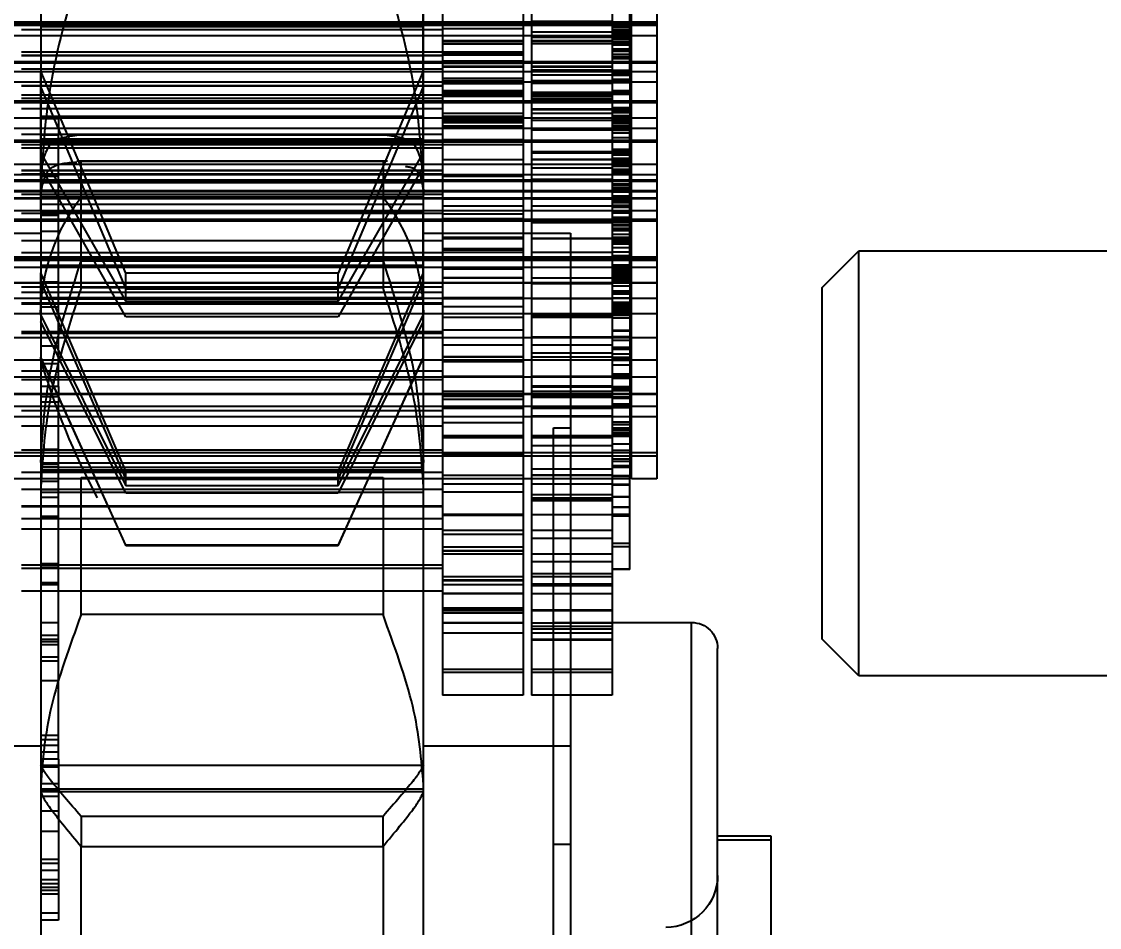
# Model space of a CAD drawing. Header units: metres. Extents: x 0 to 63075, y 0 to 44550.
# Drawn here: x 40374.42 to 40394.72, y 16351.05 to 16368.1 of the extents above; entities that cross this region are included whole.
import ezdxf

# ---------------------------------------------------------------- set-up
doc = ezdxf.new("R2010")
doc.units = ezdxf.units.M
doc.header["$LTSCALE"] = 75
doc.linetypes.add('HIDDEN2', pattern=[4.7625, 3.175, -1.5875])
doc.layers.add('SDM', color=7, linetype='Continuous')
doc.layers.add('ST1', color=7, linetype='HIDDEN2')
doc.styles.add('ROMANS', font='ROMANS.SHX')
doc.dimstyles.new('75___1-75', dxfattribs={"dimscale": 75, "dimtxt": 2.5, "dimasz": 2, "dimexe": 1.5, "dimexo": 1, "dimgap": 0.5, "dimtad": 1, "dimdec": 0, "dimzin": 12, "dimtxsty": 'ROMANS', "dimcen": 0, "dimclrd": 256, "dimclre": 256, "dimclrt": 3, "dimazin": 3, "dimtfac": 1, "dimtdec": 0, "dimtmove": 0, "dimatfit": 0, "dimfxl": 1, "dimlwd": -1, "dimlwe": -1, "dimarcsym": 0})

# ---------------------------------------------------------------- blocks, each defined once
blk = doc.blocks.new('*D33')
at = {"layer": 'Defpoints', "color": 0, "transparency": 16777216}
for p in [(40258.386, 16728.439), (42591.048, 16728.439), (40410.623, 16285.374)]:
    blk.add_point(p, dxfattribs=at)
at = {"layer": 'SDM', "transparency": 16777216}
for p, q in [((42591.048, 16878.439), (42591.048, 17585.582)), ((40333.386, 16728.439), (42703.548, 16728.439)), ((42591.048, 16285.374), (42591.048, 16728.439)), ((40485.623, 16285.374), (42703.548, 16285.374)), ((42591.048, 16135.374), (42591.048, 15985.374))]:
    blk.add_line(p, q, dxfattribs=at)
for points in [[(42566.048, 16878.439), (42616.048, 16878.439), (42591.048, 16728.439)], [(42566.048, 16135.374), (42616.048, 16135.374), (42591.048, 16285.374)]]:
    blk.add_solid(points, dxfattribs=at)
at = {"layer": 'SDM', "color": 3, "transparency": 16777216, "insert": (42459.798, 17307.01), "char_height": 187.5, "attachment_point": 5, "rotation": 90, "style": 'ROMANS'}
blk.add_mtext('443', dxfattribs=at)
blk = doc.blocks.new('A$Cb88ac2a3')
at = {"layer": 'ST1'}
for p, q in [((77.515, 1434.427), (77.515, 1426.601)), ((79.035, 1434.427), (79.035, 1426.601)), ((75.843, 1430.542), (75.843, 1426.601)), ((77.363, 1430.542), (77.363, 1426.601)), ((79.395, 1424.71), (79.395, 1429.277)), ((86.605, 1429.277), (86.605, 1424.71)), ((75, 1428.451), (75, 1427.16)), ((75.474, 1424.761), (75.474, 1428.451)), ((75.511, 1426.964), (75.511, 1428.347)), ((79.4, 1427.033), (79.4, 1428.186)), ((86.6, 1428.186), (86.6, 1427.033)), ((75, 1427.953), (75.474, 1427.953)), ((75.474, 1427.931), (75, 1427.931)), ((75.474, 1427.898), (75, 1427.898)), ((75.511, 1427.953), (77.363, 1427.953)), ((77.363, 1427.931), (75.511, 1427.931)), ((77.363, 1427.898), (75.511, 1427.898)), ((75.511, 1427.852), (75.843, 1427.852)), ((75.511, 1427.847), (75.843, 1427.847)), ((75.843, 1427.966), (77.363, 1427.966)), ((75.843, 1427.953), (90.342, 1427.953)), ((90.342, 1427.931), (75.843, 1427.931)), ((75.843, 1427.918), (77.363, 1427.918)), ((90.342, 1427.898), (75.843, 1427.898)), ((77.515, 1427.953), (79.035, 1427.953)), ((79.035, 1427.931), (77.515, 1427.931)), ((77.515, 1427.922), (79.035, 1427.922)), ((79.035, 1427.898), (77.515, 1427.898)), ((79.035, 1427.953), (86.965, 1427.953)), ((86.965, 1427.931), (79.035, 1427.931)), ((86.965, 1427.898), (79.035, 1427.898)), ((79.4, 1427.883), (86.6, 1427.883)), ((86.6, 1427.876), (79.4, 1427.876)), ((75, 1427.696), (75.474, 1427.696)), ((75.511, 1427.806), (75.843, 1427.806)), ((75.511, 1427.771), (75.843, 1427.771)), ((75.511, 1427.748), (75.843, 1427.748)), ((75.511, 1427.742), (75.843, 1427.742)), ((75.511, 1427.737), (75.843, 1427.737)), ((75.511, 1427.733), (75.843, 1427.733)), ((75.511, 1427.731), (75.843, 1427.731)), ((75.511, 1427.696), (75.843, 1427.696)), ((75.511, 1427.696), (77.363, 1427.696)), ((75.511, 1427.675), (75.843, 1427.675)), ((75.511, 1427.647), (75.843, 1427.647)), ((75.843, 1427.767), (77.363, 1427.767)), ((75.843, 1427.696), (90.342, 1427.696)), ((77.363, 1427.672), (75.843, 1427.672)), ((77.515, 1427.827), (79.035, 1427.827)), ((77.515, 1427.696), (79.035, 1427.696)), ((86.965, 1427.818), (79.035, 1427.818)), ((79.035, 1427.696), (86.965, 1427.696)), ((75.474, 1427.58), (75.843, 1427.58)), ((75.843, 1427.562), (75.474, 1427.562)), ((75.843, 1427.529), (75.474, 1427.529)), ((75.511, 1427.624), (75.843, 1427.624)), ((75.511, 1427.525), (75.843, 1427.525)), ((75.511, 1427.45), (75.843, 1427.45)), ((75.511, 1427.449), (75.843, 1427.449)), ((75.843, 1427.445), (75.511, 1427.445)), ((77.363, 1427.612), (75.843, 1427.612)), ((77.363, 1427.598), (75.843, 1427.598)), ((75.843, 1427.591), (77.363, 1427.591)), ((77.363, 1427.551), (75.843, 1427.551)), ((75.843, 1427.547), (77.363, 1427.547)), ((79.035, 1427.612), (77.515, 1427.612)), ((77.515, 1427.595), (79.035, 1427.595)), ((77.515, 1427.591), (79.035, 1427.591)), ((79.035, 1427.551), (77.515, 1427.551)), ((77.515, 1427.543), (79.035, 1427.543)), ((75.511, 1427.404), (75.843, 1427.404)), ((75.511, 1427.349), (75.843, 1427.349)), ((75.511, 1427.303), (75.843, 1427.303)), ((75.843, 1427.271), (75.511, 1427.271)), ((77.515, 1427.391), (79.035, 1427.391)), ((77.515, 1427.363), (79.035, 1427.363)), ((77.515, 1427.354), (79.035, 1427.354)), ((77.515, 1427.331), (79.035, 1427.331)), ((77.515, 1427.223), (79.035, 1427.223)), ((86.965, 1427.396), (79.035, 1427.396)), ((79.035, 1427.325), (86.965, 1427.325)), ((79.035, 1427.323), (86.965, 1427.323)), ((75, 1427.211), (75.474, 1427.211)), ((75.474, 1427.188), (75, 1427.188)), ((75, 1427.16), (75, 1424.761)), ((75.474, 1427.026), (75, 1427.026)), ((75.474, 1427.193), (75.843, 1427.193)), ((75.511, 1427.211), (77.363, 1427.211)), ((77.363, 1427.188), (75.511, 1427.188)), ((75.843, 1427.05), (75.511, 1427.05)), ((75.511, 1427.047), (75.843, 1427.047)), ((77.363, 1427.026), (75.511, 1427.026)), ((75.511, 1427.025), (75.843, 1427.025)), ((75.843, 1427.211), (90.342, 1427.211)), ((90.342, 1427.188), (75.843, 1427.188)), ((77.363, 1427.127), (75.843, 1427.127)), ((77.363, 1427.125), (75.843, 1427.125)), ((75.843, 1427.11), (77.363, 1427.11)), ((75.843, 1427.05), (77.363, 1427.05)), ((90.342, 1427.026), (75.843, 1427.026)), ((77.515, 1427.211), (79.035, 1427.211)), ((79.035, 1427.188), (77.515, 1427.188)), ((77.515, 1427.176), (79.035, 1427.176)), ((79.035, 1427.127), (77.515, 1427.127)), ((79.035, 1427.125), (77.515, 1427.125)), ((77.515, 1427.11), (79.035, 1427.11)), ((79.035, 1427.026), (77.515, 1427.026)), ((79.035, 1427.211), (86.965, 1427.211)), ((86.965, 1427.188), (79.035, 1427.188)), ((86.965, 1427.076), (79.035, 1427.076)), ((86.965, 1427.026), (79.035, 1427.026)), ((79.4, 1427.033), (81, 1423.232)), ((79.4, 1425.491), (79.4, 1427.033)), ((85, 1423.232), (86.6, 1427.033)), ((86.6, 1425.491), (86.6, 1427.033)), ((75, 1426.824), (75.474, 1426.824)), ((75.474, 1426.837), (75.843, 1426.837)), ((75.843, 1426.819), (75.474, 1426.819)), ((75.511, 1426.995), (75.843, 1426.995)), ((75.843, 1426.988), (75.511, 1426.988)), ((75.511, 1426.984), (75.843, 1426.984)), ((75.511, 1426.98), (75.843, 1426.98)), ((75.511, 1426.964), (75.843, 1426.964)), ((75.511, 1426.964), (75.511, 1426.162)), ((75.511, 1426.954), (75.843, 1426.954)), ((75.511, 1426.874), (75.843, 1426.874)), ((75.511, 1426.87), (75.843, 1426.87)), ((75.511, 1426.824), (77.363, 1426.824)), ((75.843, 1426.955), (77.363, 1426.955)), ((75.843, 1426.852), (77.363, 1426.852)), ((75.843, 1426.848), (77.363, 1426.848)), ((75.843, 1426.824), (90.342, 1426.824)), ((77.515, 1426.895), (79.035, 1426.895)), ((79.035, 1426.856), (77.515, 1426.856)), ((77.515, 1426.848), (79.035, 1426.848)), ((77.515, 1426.824), (79.035, 1426.824)), ((79.035, 1426.824), (86.965, 1426.824)), ((75.843, 1426.657), (75.474, 1426.657)), ((75.843, 1426.668), (75.511, 1426.668)), ((75.511, 1426.662), (75.843, 1426.662)), ((75.511, 1426.628), (75.843, 1426.628)), ((75.843, 1426.801), (77.363, 1426.801)), ((75.843, 1426.631), (77.363, 1426.631)), ((77.515, 1426.804), (79.035, 1426.804)), ((79.035, 1426.8), (77.515, 1426.8)), ((79.035, 1426.67), (77.515, 1426.67)), ((77.515, 1426.651), (79.035, 1426.651)), ((79.035, 1426.64), (77.515, 1426.64)), ((77.515, 1426.631), (79.035, 1426.631)), ((77.515, 1426.621), (79.035, 1426.621)), ((86.965, 1426.766), (79.035, 1426.766)), ((86.965, 1426.754), (79.035, 1426.754)), ((81, 1422.929), (79.4, 1426.728)), ((86.6, 1426.728), (85, 1422.929)), ((75, 1426.468), (75.474, 1426.468)), ((75.474, 1426.446), (75, 1426.446)), ((75.511, 1426.593), (75.843, 1426.593)), ((75.511, 1426.468), (77.363, 1426.468)), ((77.363, 1426.446), (75.511, 1426.446)), ((75.843, 1426.601), (75.843, 1420.686)), ((75.843, 1426.601), (77.363, 1426.601)), ((75.843, 1426.563), (77.363, 1426.563)), ((75.843, 1426.519), (77.363, 1426.519)), ((75.843, 1426.519), (77.363, 1426.519)), ((75.843, 1426.481), (77.363, 1426.481)), ((75.843, 1426.468), (90.342, 1426.468)), ((90.342, 1426.446), (75.843, 1426.446)), ((77.363, 1426.601), (77.363, 1420.686)), ((77.515, 1426.601), (77.515, 1423.663)), ((77.515, 1426.601), (79.035, 1426.601)), ((77.515, 1426.563), (79.035, 1426.563)), ((77.515, 1426.559), (79.035, 1426.559)), ((77.515, 1426.468), (79.035, 1426.468)), ((79.035, 1426.446), (77.515, 1426.446)), ((79.035, 1426.601), (79.035, 1423.663)), ((79.035, 1426.581), (86.965, 1426.581)), ((86.965, 1426.524), (79.035, 1426.524)), ((79.035, 1426.468), (86.965, 1426.468)), ((79.035, 1426.453), (86.965, 1426.453)), ((86.965, 1426.446), (79.035, 1426.446)), ((79.4, 1426.431), (86.6, 1426.431)), ((75.474, 1426.321), (75.843, 1426.321)), ((75.843, 1426.35), (75.511, 1426.35)), ((75.511, 1426.321), (75.843, 1426.321)), ((75.511, 1426.286), (75.843, 1426.286)), ((75.511, 1426.263), (75.843, 1426.263)), ((75.511, 1426.252), (75.843, 1426.252)), ((75.511, 1426.248), (75.843, 1426.248)), ((75.511, 1426.246), (75.843, 1426.246)), ((75.843, 1426.32), (77.363, 1426.32)), ((75.843, 1426.307), (77.363, 1426.307)), ((75.843, 1426.237), (77.363, 1426.237)), ((77.515, 1426.237), (79.035, 1426.237)), ((86.965, 1426.333), (79.035, 1426.333)), ((75.474, 1426.153), (75, 1426.153)), ((75.474, 1426.095), (75.843, 1426.095)), ((75.843, 1426.077), (75.474, 1426.077)), ((75.511, 1426.193), (75.843, 1426.193)), ((75.511, 1426.182), (75.843, 1426.182)), ((75.511, 1426.168), (75.843, 1426.168)), ((75.511, 1423.218), (75.511, 1426.168)), ((75.511, 1426.162), (75.843, 1426.162)), ((77.363, 1426.153), (75.511, 1426.153)), ((75.511, 1426.139), (75.843, 1426.139)), ((75.511, 1426.108), (75.843, 1426.108)), ((75.511, 1426.103), (75.843, 1426.103)), ((75.511, 1426.04), (75.843, 1426.04)), ((90.342, 1426.153), (75.843, 1426.153)), ((77.363, 1426.113), (75.843, 1426.113)), ((75.843, 1426.106), (77.363, 1426.106)), ((77.515, 1426.178), (79.035, 1426.178)), ((79.035, 1426.153), (77.515, 1426.153)), ((77.515, 1426.11), (79.035, 1426.11)), ((77.515, 1426.106), (79.035, 1426.106)), ((77.515, 1426.083), (79.035, 1426.083)), ((77.515, 1426.058), (79.035, 1426.058)), ((86.965, 1426.153), (79.035, 1426.153)), ((79.4, 1426.18), (86.6, 1426.18)), ((86.27, 1426.134), (86.605, 1426.134)), ((86.27, 1426.134), (86.27, 1425.827)), ((75, 1425.952), (75.474, 1425.952)), ((75.511, 1425.998), (75.843, 1425.998)), ((75.511, 1425.989), (75.843, 1425.989)), ((75.843, 1425.96), (75.511, 1425.96)), ((75.511, 1425.952), (75.843, 1425.952)), ((75.511, 1425.952), (77.363, 1425.952)), ((75.511, 1425.931), (75.843, 1425.931)), ((75.511, 1425.919), (75.843, 1425.919)), ((75.511, 1425.864), (75.843, 1425.864)), ((75.843, 1425.952), (90.342, 1425.952)), ((77.363, 1425.928), (75.843, 1425.928)), ((77.515, 1426), (79.035, 1426)), ((77.515, 1425.994), (79.035, 1425.994)), ((77.515, 1425.952), (79.035, 1425.952)), ((79.035, 1425.952), (86.965, 1425.952)), ((79.035, 1425.838), (86.965, 1425.838)), ((80.157, 1425.831), (85.843, 1425.831)), ((86.27, 1425.827), (86.605, 1425.827)), ((86.27, 1425.051), (86.27, 1425.827)), ((75, 1425.726), (75.474, 1425.726)), ((75.474, 1425.703), (75, 1425.703)), ((75.843, 1425.784), (75.474, 1425.784)), ((75.511, 1425.726), (77.363, 1425.726)), ((75.511, 1425.706), (75.843, 1425.706)), ((75.511, 1425.705), (75.843, 1425.705)), ((77.363, 1425.703), (75.511, 1425.703)), ((75.843, 1425.726), (90.342, 1425.726)), ((90.342, 1425.703), (75.843, 1425.703)), ((77.515, 1425.738), (79.035, 1425.738)), ((77.515, 1425.726), (79.035, 1425.726)), ((79.035, 1425.703), (77.515, 1425.703)), ((77.515, 1425.646), (79.035, 1425.646)), ((79.035, 1425.726), (86.965, 1425.726)), ((86.965, 1425.703), (79.035, 1425.703)), ((86.965, 1425.652), (79.035, 1425.652)), ((86.6, 1425.76), (79.4, 1425.76)), ((86.6, 1425.688), (79.4, 1425.688)), ((75.474, 1425.449), (75.843, 1425.449)), ((75.843, 1425.565), (75.511, 1425.565)), ((75.511, 1425.559), (75.843, 1425.559)), ((75.511, 1425.531), (75.843, 1425.531)), ((75.843, 1425.527), (75.511, 1425.527)), ((75.511, 1425.51), (75.843, 1425.51)), ((75.511, 1425.469), (75.843, 1425.469)), ((75.843, 1425.514), (77.363, 1425.514)), ((75.843, 1425.487), (77.363, 1425.487)), ((86.965, 1425.591), (79.035, 1425.591)), ((79.035, 1425.581), (86.965, 1425.581)), ((81, 1422.697), (79.4, 1425.491)), ((79.4, 1425.491), (79.4, 1424.391)), ((86.6, 1425.491), (85, 1422.697)), ((86.6, 1424.391), (86.6, 1425.491)), ((75.474, 1425.281), (75, 1425.281)), ((75.474, 1425.352), (75.843, 1425.352)), ((75.843, 1425.334), (75.474, 1425.334)), ((75.511, 1425.389), (75.843, 1425.389)), ((75.511, 1425.302), (75.843, 1425.302)), ((75.511, 1425.297), (75.843, 1425.297)), ((75.511, 1425.281), (75.843, 1425.281)), ((77.363, 1425.281), (75.511, 1425.281)), ((75.511, 1425.276), (75.843, 1425.276)), ((75.843, 1425.244), (75.511, 1425.244)), ((75.511, 1425.242), (75.843, 1425.242)), ((75.843, 1425.367), (77.363, 1425.367)), ((75.843, 1425.365), (77.363, 1425.365)), ((75.843, 1425.363), (77.363, 1425.363)), ((90.342, 1425.281), (75.843, 1425.281)), ((75.843, 1425.21), (77.363, 1425.21)), ((79.035, 1425.371), (77.515, 1425.371)), ((77.515, 1425.365), (79.035, 1425.365)), ((77.515, 1425.363), (79.035, 1425.363)), ((79.035, 1425.281), (77.515, 1425.281)), ((86.965, 1425.281), (79.035, 1425.281)), ((79.4, 1425.233), (81, 1422.41)), ((85.927, 1425.344), (80.073, 1425.344)), ((80.157, 1425.34), (80.157, 1422.955)), ((85.843, 1425.34), (80.157, 1425.34)), ((85, 1422.41), (86.6, 1425.233)), ((85.843, 1422.955), (85.843, 1425.34)), ((75, 1425.08), (75.474, 1425.08)), ((75.474, 1425.152), (75.843, 1425.152)), ((75.474, 1425.13), (75.843, 1425.13)), ((75.843, 1425.183), (75.511, 1425.183)), ((75.511, 1425.181), (75.843, 1425.181)), ((75.511, 1425.125), (75.843, 1425.125)), ((75.511, 1425.108), (75.843, 1425.108)), ((75.511, 1425.08), (77.363, 1425.08)), ((75.843, 1425.08), (90.342, 1425.08)), ((75.843, 1424.996), (77.363, 1424.996)), ((77.515, 1425.08), (79.035, 1425.08)), ((79.035, 1425.056), (77.515, 1425.056)), ((86.965, 1425.167), (79.035, 1425.167)), ((86.965, 1425.165), (79.035, 1425.165)), ((79.035, 1425.096), (86.965, 1425.096)), ((79.035, 1425.08), (86.965, 1425.08)), ((86.605, 1425.085), (79.395, 1425.085)), ((86.27, 1422.856), (86.27, 1425.051)), ((86.27, 1425.051), (86.605, 1425.051)), ((75, 1424.983), (75.474, 1424.983)), ((75.474, 1424.961), (75, 1424.961)), ((75, 1424.783), (75.474, 1424.783)), ((75.843, 1424.912), (75.474, 1424.912)), ((75.511, 1424.983), (77.363, 1424.983)), ((77.363, 1424.961), (75.511, 1424.961)), ((75.511, 1424.883), (75.843, 1424.883)), ((75.511, 1424.836), (75.843, 1424.836)), ((75.511, 1424.801), (75.843, 1424.801)), ((75.511, 1424.783), (77.363, 1424.783)), ((75.843, 1424.983), (90.342, 1424.983)), ((90.342, 1424.961), (75.843, 1424.961)), ((75.843, 1424.783), (90.342, 1424.783)), ((77.515, 1424.983), (79.035, 1424.983)), ((79.035, 1424.961), (77.515, 1424.961)), ((77.515, 1424.783), (79.035, 1424.783)), ((79.035, 1424.983), (86.965, 1424.983)), ((86.965, 1424.961), (79.035, 1424.961)), ((79.035, 1424.783), (86.965, 1424.783)), ((79.395, 1424.928), (86.605, 1424.928)), ((79.395, 1424.71), (79.395, 1424.813)), ((79.395, 1424.813), (79.395, 1424.71)), ((86.27, 1424.785), (86.605, 1424.785)), ((86.605, 1424.813), (86.605, 1424.71)), ((86.605, 1424.71), (86.605, 1424.813)), ((75, 1424.761), (75, 1424.639)), ((75, 1424.761), (75.474, 1424.761)), ((75.474, 1424.651), (75, 1424.651)), ((75, 1424.639), (75, 1423.347)), ((75.474, 1424.639), (75, 1424.639)), ((75.474, 1424.639), (75.474, 1424.761)), ((75.474, 1420.949), (75.474, 1424.639)), ((75.474, 1424.61), (75.843, 1424.61)), ((75.843, 1424.592), (75.474, 1424.592)), ((75.511, 1424.778), (75.843, 1424.778)), ((75.511, 1424.767), (75.843, 1424.767)), ((75.511, 1424.761), (77.363, 1424.761)), ((75.511, 1424.761), (75.843, 1424.761)), ((75.511, 1424.757), (75.843, 1424.757)), ((75.511, 1424.754), (75.843, 1424.754)), ((75.511, 1424.677), (75.843, 1424.677)), ((75.511, 1424.654), (75.843, 1424.654)), ((77.363, 1424.651), (75.511, 1424.651)), ((77.363, 1424.639), (75.511, 1424.639)), ((75.843, 1424.606), (75.511, 1424.606)), ((75.843, 1424.774), (77.363, 1424.774)), ((75.843, 1424.761), (90.342, 1424.761)), ((90.342, 1424.651), (75.843, 1424.651)), ((90.342, 1424.639), (75.843, 1424.639)), ((77.363, 1424.628), (75.843, 1424.628)), ((75.843, 1424.621), (77.363, 1424.621)), ((77.515, 1424.761), (79.035, 1424.761)), ((79.035, 1424.651), (77.515, 1424.651)), ((79.035, 1424.639), (77.515, 1424.639)), ((77.515, 1424.625), (79.035, 1424.625)), ((77.515, 1424.621), (79.035, 1424.621)), ((79.035, 1424.761), (86.965, 1424.761)), ((79.035, 1424.709), (86.965, 1424.709)), ((86.965, 1424.651), (79.035, 1424.651)), ((86.965, 1424.639), (79.035, 1424.639)), ((86.605, 1424.71), (79.395, 1424.71)), ((79.395, 1419.198), (79.395, 1424.703)), ((86.605, 1424.665), (79.395, 1424.665)), ((85.843, 1424.66), (80.157, 1424.66)), ((86.605, 1424.703), (86.605, 1419.198)), ((75.474, 1424.409), (75, 1424.409)), ((75.474, 1424.577), (75.843, 1424.577)), ((75.511, 1424.555), (75.843, 1424.555)), ((75.511, 1424.504), (75.843, 1424.504)), ((75.843, 1424.475), (75.511, 1424.475)), ((77.363, 1424.409), (75.511, 1424.409)), ((75.511, 1424.379), (75.843, 1424.379)), ((75.843, 1424.493), (77.363, 1424.493)), ((90.342, 1424.409), (75.843, 1424.409)), ((77.515, 1424.493), (79.035, 1424.493)), ((79.035, 1424.409), (77.515, 1424.409)), ((86.965, 1424.409), (79.035, 1424.409)), ((79.395, 1424.522), (86.605, 1424.522)), ((79.4, 1424.391), (86.6, 1424.391)), ((79.4, 1423.234), (79.4, 1424.391)), ((86.6, 1424.391), (86.6, 1423.234)), ((75, 1424.241), (75.474, 1424.241)), ((75.474, 1424.218), (75, 1424.218)), ((75, 1424.208), (75.474, 1424.208)), ((75.843, 1424.282), (75.474, 1424.282)), ((75.843, 1424.27), (75.474, 1424.27)), ((75.511, 1424.358), (75.843, 1424.358)), ((75.511, 1424.253), (75.843, 1424.253)), ((75.511, 1424.245), (75.843, 1424.245)), ((75.511, 1424.241), (77.363, 1424.241)), ((77.363, 1424.218), (75.511, 1424.218)), ((75.511, 1424.208), (75.843, 1424.208)), ((75.511, 1424.208), (77.363, 1424.208)), ((75.511, 1424.202), (75.843, 1424.202)), ((75.511, 1424.187), (75.843, 1424.187)), ((75.511, 1424.177), (75.843, 1424.177)), ((75.843, 1424.241), (90.342, 1424.241)), ((90.342, 1424.218), (75.843, 1424.218)), ((75.843, 1424.208), (90.342, 1424.208)), ((77.363, 1424.183), (75.843, 1424.183)), ((77.515, 1424.338), (79.035, 1424.338)), ((77.515, 1424.253), (79.035, 1424.253)), ((77.515, 1424.241), (79.035, 1424.241)), ((79.035, 1424.218), (77.515, 1424.218)), ((77.515, 1424.208), (79.035, 1424.208)), ((79.035, 1424.353), (86.965, 1424.353)), ((79.035, 1424.241), (86.965, 1424.241)), ((86.965, 1424.218), (79.035, 1424.218)), ((79.035, 1424.208), (86.965, 1424.208)), ((79.4, 1424.223), (86.6, 1424.223)), ((86.27, 1424.319), (86.605, 1424.319)), ((75.843, 1424.04), (75.474, 1424.04)), ((75.511, 1424.137), (75.843, 1424.137)), ((75.511, 1424.124), (75.843, 1424.124)), ((75.843, 1424.08), (75.511, 1424.08)), ((75.511, 1424.025), (75.843, 1424.025)), ((76.625, 1423.984), (76.625, 1394.546)), ((79.395, 1423.984), (76.625, 1423.984)), ((86.27, 1424.012), (86.605, 1424.012)), ((89.375, 1423.984), (86.605, 1423.984)), ((75.474, 1423.867), (75.843, 1423.867)), ((75.843, 1423.849), (75.474, 1423.849)), ((75.511, 1423.961), (75.843, 1423.961)), ((75.511, 1423.904), (75.843, 1423.904)), ((75.511, 1423.88), (75.843, 1423.88)), ((75.511, 1423.815), (75.843, 1423.815)), ((75.843, 1423.783), (75.511, 1423.783)), ((75.843, 1423.882), (77.363, 1423.882)), ((75.843, 1423.878), (77.363, 1423.878)), ((77.515, 1423.902), (79.035, 1423.902)), ((79.035, 1423.886), (77.515, 1423.886)), ((77.515, 1423.878), (79.035, 1423.878)), ((79.035, 1423.837), (86.965, 1423.837)), ((71.194, 1423.65), (41.885, 1423.65)), ((71.194, 1418.518), (71.194, 1423.65)), ((71.885, 1422.959), (71.194, 1423.65)), ((75.474, 1423.705), (75.843, 1423.705)), ((75.511, 1423.623), (75.843, 1423.623)), ((75.843, 1423.621), (77.363, 1423.621)), ((77.515, 1423.689), (79.035, 1423.689)), ((77.515, 1423.663), (79.035, 1423.663)), ((77.515, 1423.663), (77.515, 1420.686)), ((77.515, 1423.621), (79.035, 1423.621)), ((79.035, 1423.663), (79.035, 1420.686)), ((79.035, 1423.611), (86.965, 1423.611)), ((75.474, 1423.537), (75, 1423.537)), ((75, 1423.498), (75.474, 1423.498)), ((75.474, 1423.476), (75, 1423.476)), ((75.511, 1423.558), (75.843, 1423.558)), ((75.511, 1423.537), (75.843, 1423.537)), ((77.363, 1423.537), (75.511, 1423.537)), ((75.511, 1423.498), (77.363, 1423.498)), ((77.363, 1423.476), (75.511, 1423.476)), ((75.511, 1423.381), (75.843, 1423.381)), ((90.342, 1423.537), (75.843, 1423.537)), ((75.843, 1423.511), (77.363, 1423.511)), ((75.843, 1423.498), (90.342, 1423.498)), ((90.342, 1423.476), (75.843, 1423.476)), ((75.843, 1423.466), (77.363, 1423.466)), ((79.035, 1423.537), (77.515, 1423.537)), ((77.515, 1423.498), (79.035, 1423.498)), ((79.035, 1423.476), (77.515, 1423.476)), ((86.965, 1423.537), (79.035, 1423.537)), ((79.035, 1423.498), (86.965, 1423.498)), ((86.965, 1423.476), (79.035, 1423.476)), ((79.4, 1423.485), (86.6, 1423.485)), ((79.4, 1423.372), (86.6, 1423.372)), ((85.843, 1423.465), (80.157, 1423.465)), ((75, 1423.347), (75, 1420.949)), ((75, 1423.336), (75.474, 1423.336)), ((75.843, 1423.168), (75.474, 1423.168)), ((75.511, 1423.351), (75.843, 1423.351)), ((75.511, 1423.336), (77.363, 1423.336)), ((75.511, 1423.316), (75.843, 1423.316)), ((75.511, 1423.282), (75.843, 1423.282)), ((75.511, 1423.276), (75.843, 1423.276)), ((75.511, 1423.241), (75.843, 1423.241)), ((75.511, 1423.241), (75.843, 1423.241)), ((75.511, 1423.218), (75.843, 1423.218)), ((75.511, 1423.218), (75.511, 1419.405)), ((75.511, 1423.214), (75.843, 1423.214)), ((75.511, 1423.192), (75.843, 1423.192)), ((75.843, 1423.336), (90.342, 1423.336)), ((77.515, 1423.336), (79.035, 1423.336)), ((79.035, 1423.311), (77.515, 1423.311)), ((79.035, 1423.336), (86.965, 1423.336)), ((79.4, 1423.234), (81, 1419.506)), ((79.4, 1422.439), (79.4, 1423.234)), ((81, 1423.232), (85, 1423.232)), ((81, 1422.697), (81, 1423.232)), ((85, 1419.506), (86.6, 1423.234)), ((85, 1422.697), (85, 1423.232)), ((86.27, 1423.356), (86.605, 1423.356)), ((86.6, 1422.439), (86.6, 1423.234)), ((71.885, 1418.713), (71.885, 1422.959)), ((75.474, 1423.052), (75, 1423.052)), ((75.474, 1423.05), (75, 1423.05)), ((75.474, 1423.125), (75.843, 1423.125)), ((75.843, 1423.107), (75.474, 1423.107)), ((75.511, 1423.143), (75.843, 1423.143)), ((75.511, 1423.139), (75.843, 1423.139)), ((75.511, 1423.07), (75.843, 1423.07)), ((77.363, 1423.052), (75.511, 1423.052)), ((77.363, 1423.05), (75.511, 1423.05)), ((75.843, 1422.99), (75.511, 1422.99)), ((77.363, 1423.143), (75.843, 1423.143)), ((75.843, 1423.136), (77.363, 1423.136)), ((90.342, 1423.052), (75.843, 1423.052)), ((90.342, 1423.05), (75.843, 1423.05)), ((75.843, 1423.03), (77.363, 1423.03)), ((77.515, 1423.14), (79.035, 1423.14)), ((77.515, 1423.136), (79.035, 1423.136)), ((79.035, 1423.052), (77.515, 1423.052)), ((79.035, 1423.05), (77.515, 1423.05)), ((86.965, 1423.052), (79.035, 1423.052)), ((86.965, 1423.05), (79.035, 1423.05)), ((79.035, 1422.965), (86.965, 1422.965)), ((81, 1419.347), (79.4, 1423.067)), ((86.6, 1423.067), (85, 1419.347)), ((86.27, 1423.061), (86.605, 1423.061)), ((75, 1422.756), (75.474, 1422.756)), ((75.474, 1422.832), (75.843, 1422.832)), ((75.511, 1422.894), (75.843, 1422.894)), ((75.843, 1422.861), (75.511, 1422.861)), ((75.511, 1422.76), (75.843, 1422.76)), ((75.511, 1422.756), (77.363, 1422.756)), ((75.843, 1422.756), (90.342, 1422.756)), ((77.515, 1422.768), (79.035, 1422.768)), ((77.515, 1422.756), (79.035, 1422.756)), ((79.035, 1422.868), (86.965, 1422.868)), ((79.035, 1422.756), (86.965, 1422.756)), ((79.4, 1422.769), (86.6, 1422.769)), ((80.157, 1422.955), (85.843, 1422.955)), ((81, 1422.929), (85, 1422.929)), ((86.27, 1422.589), (86.27, 1422.856)), ((75.843, 1422.683), (75.474, 1422.683)), ((75.843, 1422.681), (75.474, 1422.681)), ((75.511, 1422.637), (75.843, 1422.637)), ((75.511, 1422.614), (75.843, 1422.614)), ((75.843, 1422.595), (75.511, 1422.595)), ((75.511, 1422.556), (75.843, 1422.556)), ((75.843, 1422.749), (77.363, 1422.749)), ((77.515, 1422.749), (79.035, 1422.749)), ((77.515, 1422.594), (79.035, 1422.594)), ((79.035, 1422.668), (86.965, 1422.668)), ((79.035, 1422.646), (86.965, 1422.646)), ((79.4, 1422.741), (86.6, 1422.741)), ((81, 1422.697), (85, 1422.697)), ((86.27, 1422.589), (86.605, 1422.589)), ((86.27, 1421.097), (86.27, 1422.589)), ((75, 1422.463), (75.474, 1422.463)), ((75.474, 1422.382), (75.843, 1422.382)), ((75.511, 1422.54), (75.843, 1422.54)), ((75.511, 1422.514), (75.843, 1422.514)), ((75.511, 1422.509), (75.843, 1422.509)), ((75.511, 1422.501), (75.843, 1422.501)), ((75.511, 1422.463), (77.363, 1422.463)), ((75.511, 1422.461), (75.843, 1422.461)), ((75.511, 1422.449), (75.843, 1422.449)), ((75.511, 1422.442), (75.843, 1422.442)), ((75.511, 1422.436), (75.843, 1422.436)), ((75.843, 1422.463), (90.342, 1422.463)), ((77.363, 1422.439), (75.843, 1422.439)), ((75.843, 1422.397), (77.363, 1422.397)), ((75.843, 1422.393), (77.363, 1422.393)), ((77.515, 1422.463), (79.035, 1422.463)), ((79.035, 1422.401), (77.515, 1422.401)), ((77.515, 1422.393), (79.035, 1422.393)), ((79.035, 1422.463), (86.965, 1422.463)), ((81, 1419.23), (79.4, 1422.439)), ((79.4, 1421.647), (79.4, 1422.439)), ((81, 1422.41), (85, 1422.41)), ((86.6, 1422.439), (85, 1419.23)), ((75.511, 1422.151), (75.843, 1422.151)), ((75.511, 1422.145), (75.843, 1422.145)), ((77.515, 1422.158), (79.035, 1422.158)), ((79.4, 1422.32), (81, 1419.088)), ((85, 1419.088), (86.6, 1422.32)), ((86.6, 1422.32), (86.6, 1421.647)), ((75, 1422.013), (75.474, 1422.013)), ((75.474, 1421.96), (75.843, 1421.96)), ((75.511, 1422.138), (75.843, 1422.138)), ((75.843, 1422.039), (75.511, 1422.039)), ((75.511, 1422.013), (77.363, 1422.013)), ((75.843, 1422.026), (77.363, 1422.026)), ((75.843, 1422.013), (90.342, 1422.013)), ((77.515, 1422.013), (79.035, 1422.013)), ((79.035, 1422.126), (86.965, 1422.126)), ((79.035, 1422.093), (86.965, 1422.093)), ((79.035, 1422.013), (86.965, 1422.013)), ((75.511, 1421.831), (75.843, 1421.831)), ((75.511, 1421.797), (75.843, 1421.797)), ((75.511, 1421.793), (75.843, 1421.793)), ((75.511, 1421.791), (75.843, 1421.791)), ((75.843, 1421.877), (77.363, 1421.877)), ((77.515, 1421.877), (79.035, 1421.877)), ((86.27, 1421.854), (86.605, 1421.854)), ((75, 1421.591), (75.474, 1421.591)), ((75.474, 1421.64), (75.843, 1421.64)), ((75.511, 1421.707), (75.843, 1421.707)), ((75.511, 1421.637), (75.843, 1421.637)), ((75.511, 1421.614), (75.843, 1421.614)), ((75.511, 1421.591), (77.363, 1421.591)), ((75.511, 1421.587), (75.843, 1421.587)), ((75.511, 1421.585), (75.843, 1421.585)), ((75.843, 1421.722), (77.363, 1421.722)), ((77.363, 1421.658), (75.843, 1421.658)), ((75.843, 1421.651), (77.363, 1421.651)), ((75.843, 1421.591), (90.342, 1421.591)), ((77.515, 1421.655), (79.035, 1421.655)), ((77.515, 1421.651), (79.035, 1421.651)), ((77.515, 1421.591), (79.035, 1421.591)), ((79.035, 1421.567), (77.515, 1421.567)), ((79.035, 1421.591), (86.965, 1421.591)), ((79.4, 1421.647), (81, 1418.109)), ((79.4, 1421.6), (79.4, 1421.647)), ((81, 1418.101), (79.4, 1421.622)), ((85, 1418.109), (86.6, 1421.647)), ((86.6, 1421.622), (85.344, 1418.857)), ((86.6, 1421.6), (86.6, 1421.647)), ((75.843, 1421.505), (75.511, 1421.505)), ((79.035, 1421.383), (86.965, 1421.383)), ((86.27, 1421.525), (86.605, 1421.525)), ((75, 1421.271), (75.474, 1421.271)), ((75.474, 1421.33), (75.843, 1421.33)), ((75.474, 1421.318), (75.843, 1421.318)), ((75.843, 1421.283), (75.511, 1421.283)), ((75.511, 1421.271), (77.363, 1421.271)), ((75.843, 1421.251), (75.511, 1421.251)), ((75.843, 1421.286), (77.363, 1421.286)), ((75.843, 1421.271), (90.342, 1421.271)), ((77.515, 1421.283), (79.035, 1421.283)), ((77.515, 1421.271), (79.035, 1421.271)), ((79.035, 1421.271), (86.965, 1421.271)), ((79.035, 1421.221), (86.965, 1421.221)), ((75, 1420.961), (75.474, 1420.961)), ((75, 1420.949), (75, 1419.36)), ((75, 1420.949), (75.474, 1420.949)), ((75.474, 1421.088), (75.843, 1421.088)), ((75.474, 1419.36), (75.474, 1420.949)), ((75.511, 1421.065), (75.843, 1421.065)), ((75.511, 1421.055), (75.843, 1421.055)), ((75.511, 1421.016), (75.843, 1421.016)), ((75.511, 1420.961), (77.363, 1420.961)), ((75.511, 1420.949), (77.363, 1420.949)), ((77.363, 1421.107), (75.843, 1421.107)), ((77.363, 1421.088), (75.843, 1421.088)), ((75.843, 1421.005), (77.363, 1421.005)), ((75.843, 1420.961), (90.342, 1420.961)), ((75.843, 1420.949), (90.342, 1420.949)), ((77.515, 1421.005), (79.035, 1421.005)), ((77.515, 1420.961), (79.035, 1420.961)), ((77.515, 1420.949), (79.035, 1420.949)), ((79.035, 1420.961), (86.965, 1420.961)), ((79.035, 1420.949), (86.965, 1420.949)), ((86.27, 1421.097), (86.27, 1420.801)), ((86.27, 1421.097), (86.605, 1421.097)), ((75.474, 1420.897), (75.843, 1420.897)), ((75.511, 1420.87), (75.843, 1420.87)), ((75.511, 1420.765), (75.843, 1420.765)), ((75.511, 1420.756), (75.843, 1420.756)), ((75.511, 1420.746), (75.843, 1420.746)), ((75.843, 1420.912), (77.363, 1420.912)), ((75.843, 1420.908), (77.363, 1420.908)), ((75.843, 1420.907), (77.363, 1420.907)), ((75.843, 1420.887), (77.363, 1420.887)), ((79.035, 1420.916), (77.515, 1420.916)), ((77.515, 1420.908), (79.035, 1420.908)), ((77.515, 1420.85), (79.035, 1420.85)), ((86.27, 1420.901), (86.605, 1420.901)), ((86.27, 1420.801), (86.605, 1420.801)), ((86.27, 1419.909), (86.27, 1420.801)), ((75, 1420.719), (75.474, 1420.719)), ((75, 1420.528), (75.474, 1420.528)), ((75.511, 1420.719), (77.363, 1420.719)), ((75.511, 1420.693), (75.843, 1420.693)), ((75.511, 1420.528), (77.363, 1420.528)), ((75.843, 1420.719), (90.342, 1420.719)), ((75.843, 1420.708), (77.363, 1420.708)), ((75.843, 1420.695), (75.843, 1418.981)), ((77.363, 1420.695), (75.843, 1420.695)), ((75.843, 1420.686), (77.363, 1420.686)), ((75.843, 1420.541), (77.363, 1420.541)), ((75.843, 1420.528), (90.342, 1420.528)), ((77.363, 1420.686), (77.363, 1418.981)), ((77.515, 1420.719), (79.035, 1420.719)), ((77.515, 1420.708), (79.035, 1420.708)), ((77.515, 1420.686), (77.515, 1416.874)), ((77.515, 1420.686), (79.035, 1420.686)), ((77.515, 1420.528), (79.035, 1420.528)), ((79.035, 1420.719), (86.965, 1420.719)), ((79.035, 1420.686), (79.035, 1416.874)), ((79.035, 1420.641), (86.965, 1420.641)), ((79.035, 1420.528), (86.965, 1420.528)), ((75.511, 1420.426), (75.843, 1420.426)), ((75.511, 1420.383), (75.843, 1420.383)), ((75.511, 1420.377), (75.843, 1420.377)), ((76.944, 1420.32), (76.625, 1420.32)), ((76.944, 1396.401), (76.944, 1420.32)), ((77.515, 1420.414), (79.035, 1420.414)), ((79.035, 1420.348), (86.965, 1420.348)), ((75.474, 1420.216), (75.843, 1420.216)), ((75.474, 1420.155), (75.843, 1420.155)), ((75.511, 1420.312), (75.843, 1420.312)), ((75.511, 1420.306), (75.843, 1420.306)), ((75.843, 1420.294), (75.511, 1420.294)), ((75.511, 1420.263), (75.843, 1420.263)), ((75.511, 1420.193), (75.843, 1420.193)), ((77.363, 1420.174), (75.843, 1420.174)), ((75.843, 1420.166), (77.363, 1420.166)), ((75.843, 1420.133), (77.363, 1420.133)), ((77.515, 1420.17), (79.035, 1420.17)), ((77.515, 1420.166), (79.035, 1420.166)), ((77.515, 1420.133), (79.035, 1420.133)), ((75.843, 1420.02), (75.511, 1420.02)), ((75.843, 1419.978), (77.363, 1419.978)), ((75, 1419.847), (75.474, 1419.847)), ((75, 1419.786), (75.474, 1419.786)), ((75.474, 1419.731), (75.843, 1419.731)), ((75.474, 1419.729), (75.843, 1419.729)), ((75.511, 1419.893), (75.843, 1419.893)), ((75.511, 1419.847), (77.363, 1419.847)), ((75.511, 1419.786), (77.363, 1419.786)), ((75.843, 1419.847), (90.342, 1419.847)), ((75.843, 1419.786), (90.342, 1419.786)), ((77.515, 1419.847), (79.035, 1419.847)), ((79.035, 1419.823), (77.515, 1419.823)), ((77.515, 1419.798), (79.035, 1419.798)), ((77.515, 1419.786), (79.035, 1419.786)), ((79.035, 1419.898), (86.965, 1419.898)), ((79.035, 1419.847), (86.965, 1419.847)), ((79.035, 1419.786), (86.965, 1419.786)), ((86.27, 1419.583), (86.27, 1419.909)), ((86.27, 1419.909), (86.605, 1419.909)), ((75.511, 1419.688), (75.843, 1419.688)), ((75.511, 1419.606), (75.843, 1419.606)), ((75.511, 1419.57), (75.843, 1419.57)), ((75.843, 1419.542), (77.363, 1419.542)), ((86.608, 1419.66), (79.393, 1419.66)), ((86.605, 1419.577), (79.395, 1419.577)), ((86.605, 1419.528), (79.395, 1419.528)), ((81, 1419.506), (85, 1419.506)), ((81, 1419.23), (81, 1419.506)), ((85, 1419.23), (85, 1419.506)), ((86.27, 1419.632), (86.605, 1419.632)), ((86.27, 1419.583), (86.605, 1419.583)), ((86.27, 1418.653), (86.27, 1419.583)), ((75, 1419.362), (75.474, 1419.362)), ((75, 1419.36), (75.474, 1419.36)), ((75.511, 1419.418), (75.843, 1419.418)), ((75.511, 1419.405), (75.843, 1419.405)), ((75.511, 1419.242), (75.511, 1419.405)), ((75.511, 1419.362), (77.363, 1419.362)), ((75.511, 1419.36), (77.363, 1419.36)), ((75.843, 1419.427), (77.363, 1419.427)), ((75.843, 1419.423), (77.363, 1419.423)), ((75.843, 1419.362), (90.342, 1419.362)), ((75.843, 1419.36), (90.342, 1419.36)), ((79.035, 1419.431), (77.515, 1419.431)), ((77.515, 1419.423), (79.035, 1419.423)), ((77.515, 1419.362), (79.035, 1419.362)), ((77.515, 1419.36), (79.035, 1419.36)), ((79.035, 1419.476), (86.965, 1419.476)), ((79.035, 1419.362), (86.965, 1419.362)), ((79.035, 1419.36), (86.965, 1419.36)), ((79.395, 1419.5), (86.605, 1419.5)), ((80.157, 1419.381), (80.157, 1416.803)), ((85.843, 1419.381), (80.157, 1419.381)), ((81, 1419.347), (85, 1419.347)), ((85.843, 1416.803), (85.843, 1419.381)), ((86.27, 1419.309), (86.605, 1419.309)), ((75.511, 1419.254), (75.843, 1419.254)), ((75.511, 1417.653), (75.511, 1419.242)), ((75.511, 1419.242), (75.843, 1419.242)), ((75.843, 1419.261), (77.363, 1419.261)), ((77.515, 1419.261), (79.035, 1419.261)), ((77.515, 1419.106), (79.035, 1419.106)), ((79.035, 1419.156), (86.965, 1419.156)), ((79.395, 1419.111), (79.395, 1419.198)), ((86.605, 1419.111), (79.395, 1419.111)), ((79.395, 1413.474), (79.395, 1419.111)), ((81, 1419.23), (85, 1419.23)), ((86.27, 1419.151), (86.605, 1419.151)), ((86.605, 1419.198), (86.605, 1419.111)), ((86.605, 1419.111), (86.605, 1413.474)), ((75.511, 1419.021), (75.843, 1419.021)), ((75.511, 1419.012), (75.843, 1419.012)), ((75.843, 1419.056), (77.363, 1419.056)), ((75.843, 1418.996), (77.363, 1418.996)), ((75.843, 1418.981), (77.363, 1418.981)), ((75.843, 1418.981), (75.843, 1416.874)), ((77.363, 1418.951), (75.843, 1418.951)), ((77.363, 1418.981), (77.363, 1416.874)), ((81, 1419.088), (85, 1419.088)), ((86.27, 1419.007), (86.605, 1419.007)), ((71.885, 1416.34), (71.885, 1418.713)), ((75.511, 1418.827), (75.843, 1418.827)), ((75.511, 1418.821), (75.843, 1418.821)), ((75.843, 1418.695), (75.511, 1418.695)), ((79.035, 1418.846), (86.965, 1418.846)), ((79.035, 1418.834), (86.965, 1418.834)), ((71.194, 1415.65), (71.194, 1418.518)), ((75.843, 1418.661), (75.511, 1418.661)), ((77.363, 1418.689), (75.843, 1418.689)), ((75.843, 1418.681), (77.363, 1418.681)), ((77.515, 1418.685), (79.035, 1418.685)), ((77.515, 1418.681), (79.035, 1418.681)), ((77.515, 1418.67), (79.035, 1418.67)), ((79.035, 1418.604), (86.965, 1418.604)), ((86.27, 1418.653), (86.605, 1418.653)), ((86.27, 1418.617), (86.27, 1418.653)), ((86.27, 1418.617), (86.605, 1418.617)), ((86.27, 1417.687), (86.27, 1418.617)), ((75.843, 1418.388), (77.363, 1418.388)), ((77.515, 1418.388), (79.035, 1418.388)), ((77.515, 1418.313), (79.035, 1418.313)), ((79.035, 1418.413), (86.965, 1418.413)), ((75.511, 1418.143), (75.843, 1418.143)), ((75.843, 1418.234), (77.363, 1418.234)), ((81, 1418.109), (85, 1418.109)), ((81, 1418.1), (81, 1418.109)), ((81, 1418.101), (85, 1418.101)), ((81, 1418.1), (85, 1418.1)), ((85, 1418.1), (85, 1418.109)), ((75.511, 1418.081), (75.843, 1418.081)), ((75.843, 1417.942), (77.363, 1417.942)), ((75.843, 1417.938), (77.363, 1417.938)), ((79.035, 1418.079), (77.515, 1418.079)), ((79.035, 1418.013), (77.515, 1418.013)), ((79.035, 1418.005), (77.515, 1418.005)), ((79.035, 1417.946), (77.515, 1417.946)), ((77.515, 1417.938), (79.035, 1417.938)), ((75.843, 1417.797), (77.363, 1417.797)), ((79.035, 1417.732), (86.965, 1417.732)), ((86.27, 1417.762), (86.605, 1417.762)), ((86.27, 1417.687), (86.605, 1417.687)), ((86.27, 1417.364), (86.27, 1417.687)), ((75.511, 1417.657), (75.843, 1417.657)), ((75.511, 1417.656), (75.843, 1417.656)), ((75.511, 1417.655), (75.843, 1417.655)), ((75.511, 1417.653), (75.843, 1417.653)), ((75.843, 1417.571), (77.363, 1417.571)), ((75.843, 1417.516), (77.363, 1417.516)), ((77.515, 1417.516), (79.035, 1417.516)), ((79.035, 1417.671), (86.965, 1417.671)), ((77.363, 1417.383), (75.843, 1417.383)), ((77.363, 1417.351), (75.843, 1417.351)), ((77.515, 1417.449), (79.035, 1417.449)), ((77.515, 1417.439), (79.035, 1417.439)), ((77.515, 1417.361), (79.035, 1417.361)), ((86.27, 1417.401), (86.605, 1417.401)), ((86.27, 1417.364), (86.605, 1417.364)), ((86.27, 1416.289), (86.27, 1417.364)), ((75.843, 1417.196), (77.363, 1417.196)), ((77.515, 1417.2), (79.035, 1417.2)), ((77.515, 1417.196), (79.035, 1417.196)), ((79.035, 1417.247), (86.965, 1417.247)), ((79.035, 1417.245), (86.965, 1417.245)), ((75.843, 1416.886), (77.363, 1416.886)), ((75.843, 1416.874), (75.843, 1415.285)), ((75.843, 1416.874), (77.363, 1416.874)), ((77.363, 1416.874), (77.363, 1415.285)), ((77.515, 1416.925), (79.035, 1416.925)), ((77.515, 1416.925), (77.515, 1416.645)), ((77.515, 1416.886), (79.035, 1416.886)), ((77.515, 1416.874), (79.035, 1416.874)), ((79.035, 1416.925), (79.035, 1416.645)), ((77.515, 1416.828), (79.035, 1416.828)), ((80.157, 1416.803), (85.843, 1416.803)), ((74.344, 1398.256), (74.344, 1416.655)), ((74.344, 1404.44), (74.344, 1416.655)), ((76.944, 1416.655), (74.344, 1416.655)), ((75.843, 1416.644), (77.363, 1416.644)), ((75.843, 1416.577), (77.363, 1416.577)), ((75.843, 1416.531), (77.363, 1416.531)), ((77.515, 1416.65), (79.035, 1416.65)), ((77.515, 1416.645), (79.035, 1416.645)), ((77.515, 1416.645), (77.515, 1415.285)), ((77.515, 1416.644), (79.035, 1416.644)), ((79.035, 1416.645), (79.035, 1415.285)), ((86.27, 1416.651), (86.605, 1416.651)), ((71.194, 1415.65), (71.885, 1416.34)), ((75.843, 1416.453), (77.363, 1416.453)), ((75.843, 1416.334), (77.363, 1416.334)), ((75.843, 1416.319), (77.363, 1416.319)), ((77.515, 1416.453), (79.035, 1416.453)), ((86.27, 1416.412), (86.605, 1416.412)), ((86.27, 1416.333), (86.605, 1416.333)), ((86.27, 1415.929), (86.27, 1416.289)), ((86.27, 1416.289), (86.605, 1416.289)), ((73.855, 1398.503), (73.855, 1416.166)), ((86.27, 1416.237), (86.605, 1416.237)), ((86.27, 1416.002), (86.605, 1416.002)), ((86.27, 1415.929), (86.605, 1415.929)), ((86.27, 1414.529), (86.27, 1415.929)), ((41.885, 1415.65), (71.194, 1415.65)), ((75.843, 1415.772), (77.363, 1415.772)), ((75.843, 1415.711), (77.363, 1415.711)), ((77.515, 1415.772), (79.035, 1415.772)), ((77.515, 1415.711), (79.035, 1415.711)), ((86.27, 1415.554), (86.605, 1415.554)), ((75.843, 1415.287), (77.363, 1415.287)), ((75.843, 1415.285), (77.363, 1415.285)), ((77.515, 1415.287), (79.035, 1415.287)), ((77.515, 1415.285), (79.035, 1415.285)), ((86.27, 1414.529), (86.605, 1414.529)), ((86.27, 1414.082), (86.27, 1414.529)), ((86.27, 1414.445), (86.605, 1414.445)), ((79.395, 1414.334), (76.625, 1414.334)), ((86.27, 1414.34), (86.605, 1414.34)), ((89.375, 1414.334), (86.605, 1414.334)), ((86.27, 1414.213), (86.605, 1414.213)), ((86.27, 1414.082), (86.605, 1414.082)), ((86.27, 1414.082), (86.27, 1413.38)), ((86.605, 1413.969), (79.395, 1413.969)), ((86.27, 1413.934), (86.605, 1413.934)), ((86.27, 1413.618), (86.605, 1413.618)), ((79.395, 1413.526), (79.395, 1413.596)), ((86.605, 1413.526), (79.395, 1413.526)), ((86.605, 1413.474), (79.395, 1413.474)), ((79.395, 1413.466), (79.395, 1413.474)), ((79.395, 1407.225), (79.395, 1413.466)), ((86.27, 1413.487), (86.605, 1413.487)), ((86.605, 1413.596), (86.605, 1413.526)), ((86.605, 1413.474), (86.605, 1413.466)), ((86.605, 1413.466), (86.605, 1407.225)), ((86.27, 1413.38), (86.27, 1411.05)), ((86.27, 1413.38), (86.605, 1413.38)), ((86.27, 1413.101), (86.605, 1413.101)), ((80.157, 1412.439), (80.157, 1413.005)), ((80.157, 1413.005), (85.843, 1413.005)), ((85.843, 1413.005), (85.843, 1412.439)), ((72.855, 1412.64), (72.855, 1412.563)), ((73.855, 1412.64), (72.855, 1412.64)), ((86.27, 1412.72), (86.605, 1412.72)), ((72.855, 1412.563), (72.855, 1397.32)), ((73.855, 1412.563), (72.855, 1412.563)), ((76.944, 1412.479), (76.625, 1412.479)), ((80.157, 1412.439), (80.157, 1409.734)), ((85.843, 1412.439), (80.157, 1412.439)), ((85.843, 1409.734), (85.843, 1412.439)), ((86.27, 1412.194), (86.605, 1412.194)), ((86.27, 1412.115), (86.605, 1412.115)), ((86.27, 1411.984), (86.605, 1411.984)), ((86.27, 1411.812), (86.605, 1411.812)), ((86.27, 1411.738), (86.605, 1411.738)), ((86.27, 1411.668), (86.605, 1411.668)), ((86.27, 1411.611), (86.605, 1411.611)), ((86.27, 1411.538), (86.605, 1411.538)), ((86.27, 1411.181), (86.605, 1411.181)), ((86.27, 1411.05), (86.605, 1411.05))]:
    blk.add_line(p, q, dxfattribs=at)
for centre, radius, start, end in [((83.153, 1422.39), 3.759, 142.8516, 178.8361), ((82.847, 1422.39), 3.759, 1.1639, 37.1484), ((73.647, 1425.405), 13.5, 331.6836, 343.6272), ((74.344, 1416.166), 0.489, 90, 180), ((74.832, 1411.892), 0.977, 180, 270)]:
    blk.add_arc(centre, radius, start, end, dxfattribs=at)
for points, knots in [([(79.395, 1424.813), (79.433, 1425.486), (79.508, 1426.834), (79.941, 1428.309), (80.157, 1429.047)], [0, 0, 0, 0, 0.49948, 1, 1, 1, 1]), ([(85.843, 1429.047), (86.059, 1428.309), (86.492, 1426.834), (86.567, 1425.486), (86.605, 1424.813)], [0, 0, 0, 0, 0.500513, 1, 1, 1, 1]), ([(79.395, 1425.125), (79.433, 1425.337), (79.508, 1425.763), (79.94, 1425.808), (80.157, 1425.831)], [0, 0, 0, 0, 0.499098, 1, 1, 1, 1]), ([(85.843, 1425.831), (86.059, 1425.808), (86.492, 1425.763), (86.567, 1425.337), (86.605, 1425.125)], [0, 0, 0, 0, 0.500133, 1, 1, 1, 1]), ([(79.732, 1425.242), (79.684, 1425.235), (79.439, 1425.197), (79.414, 1424.923), (79.395, 1424.703)], [0, 0, 0, 0, 0.1944034, 1, 1, 1, 1]), ([(86.605, 1424.703), (86.57, 1424.906), (86.504, 1425.284), (86.109, 1425.309), (85.927, 1425.321)], [0, 0, 0, 0, 0.540002, 1, 1, 1, 1]), ([(80.157, 1423.465), (79.941, 1422.786), (79.508, 1421.427), (79.433, 1420.253), (79.395, 1419.666)], [0, 0, 0, 0, 0.500133, 1, 1, 1, 1]), ([(86.605, 1419.666), (86.567, 1420.252), (86.492, 1421.426), (86.06, 1422.785), (85.843, 1423.465)], [0, 0, 0, 0, 0.499098, 1, 1, 1, 1]), ([(79.395, 1419.198), (79.433, 1419.776), (79.508, 1420.933), (79.94, 1422.28), (80.157, 1422.955)], [0, 0, 0, 0, 0.499427, 1, 1, 1, 1]), ([(85.843, 1422.955), (86.059, 1422.281), (86.492, 1420.934), (86.567, 1419.776), (86.605, 1419.198)], [0, 0, 0, 0, 0.500372, 1, 1, 1, 1]), ([(79.395, 1413.596), (79.433, 1414.07), (79.508, 1415.018), (79.941, 1416.208), (80.157, 1416.803)], [0, 0, 0, 0, 0.499459, 1, 1, 1, 1]), ([(85.843, 1416.803), (86.059, 1416.208), (86.492, 1415.018), (86.567, 1414.07), (86.605, 1413.596)], [0, 0, 0, 0, 0.500534, 1, 1, 1, 1]), ([(79.395, 1413.964), (79.433, 1413.894), (79.508, 1413.753), (79.941, 1413.254), (80.157, 1413.005)], [0, 0, 0, 0, 0.499459, 1, 1, 1, 1]), ([(85.843, 1413.005), (86.059, 1413.254), (86.492, 1413.753), (86.567, 1413.894), (86.605, 1413.964)], [0, 0, 0, 0, 0.500533, 1, 1, 1, 1]), ([(80.157, 1412.439), (79.941, 1412.699), (79.508, 1413.219), (79.433, 1413.384), (79.395, 1413.466)], [0, 0, 0, 0, 0.500529, 1, 1, 1, 1]), ([(86.605, 1413.466), (86.567, 1413.384), (86.492, 1413.219), (86.059, 1412.699), (85.843, 1412.439)], [0, 0, 0, 0, 0.499464, 1, 1, 1, 1])]:
    blk.add_open_spline(points, degree=3, knots=knots, dxfattribs=at)

msp = doc.modelspace()

# ---------------------------------------------------------------- block references
at = {"layer": 'SDM', "xscale": -1}
msp.add_blockref('A$Cb88ac2a3', (40461.386, 14940.137), dxfattribs=at)

# ---------------------------------------------------------------- dimensions: what is measured, and where the dimension line sits
at = {"layer": 'SDM'}
dim = msp.add_linear_dim(base=(42591.048, 16728.439), p1=(40410.623, 16285.374), p2=(40258.386, 16728.439), angle=90, dimstyle='75___1-75', dxfattribs=at)
dim.commit()
dim.dimension.update_dxf_attribs({"geometry": '*D33', "text_midpoint": (42459.798, 17307.01)})

doc.saveas('drawing.dxf')
